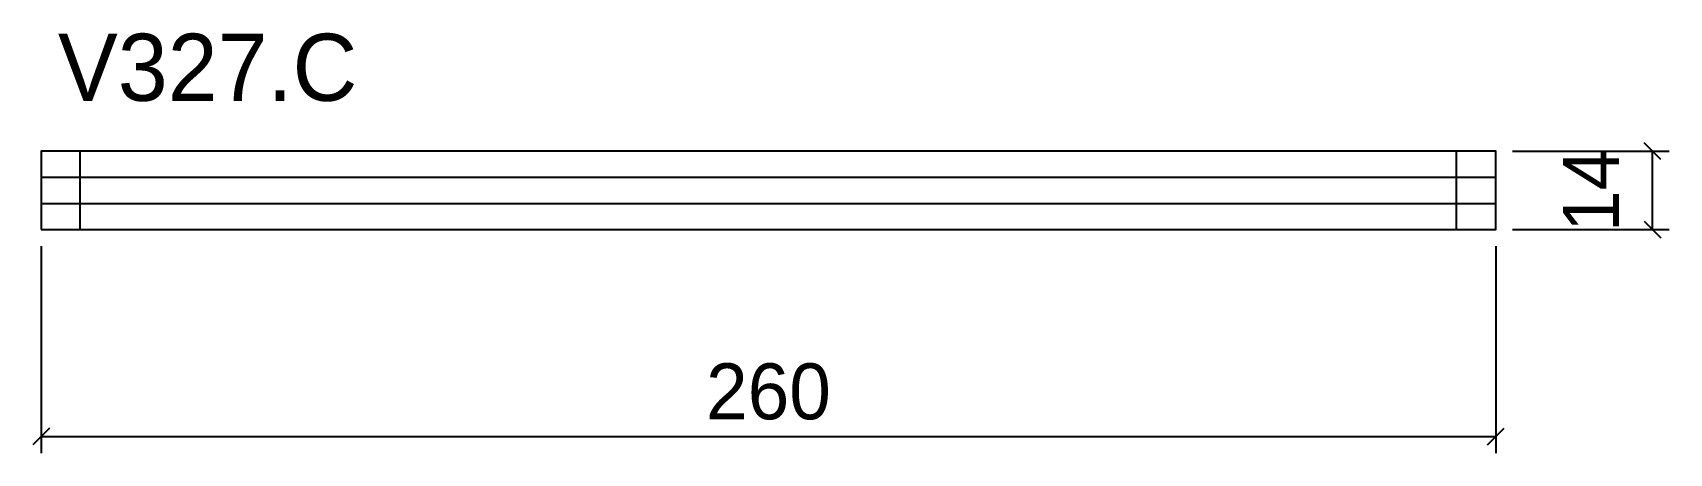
# Model space of a CAD drawing. Extents: x -2 to 291, y -40 to 35.
import ezdxf

# ---------------------------------------------------------------- set-up
doc = ezdxf.new("R2010")
doc.units = 0
for name, color, linetype in [('COTA', 241, 'Continuous'), ('NOMENCLATURA', 7, 'Continuous'), ('Painéis', 200, 'Continuous'), ('SARR_2.2x7', 40, 'Continuous')]:
    doc.layers.add(name, color=color, linetype=linetype)
doc.dimstyles.new('PAINEL', dxfattribs={"dimtxt": 10, "dimasz": 3, "dimexe": 3, "dimexo": 3, "dimgap": 3, "dimtad": 1, "dimblk": 'OBLIQUE', "dimblk1": 'OBLIQUE', "dimcen": 2.5, "dimclrd": 4, "dimclre": 4, "dimclrt": 240, "dimazin": 3, "dimtfac": 1, "dimtmove": 0, "dimatfit": 3})

# ---------------------------------------------------------------- blocks, each defined once
blk = doc.blocks.new('_OBLIQUE')
at = {"color": 0, "linetype": 'BYBLOCK'}
blk.add_line((-0.5, -0.5), (0.5, 0.5), dxfattribs=at)

msp = doc.modelspace()

# ---------------------------------------------------------------- linework, layer by layer
at = {"layer": 'Painéis'}
for p, q in [((0, 9.333), (260, 9.333)), ((0, 4.667), (260, 4.667))]:
    msp.add_line(p, q, dxfattribs=at)
msp.add_lwpolyline([(0, 0), (260, 0), (260, 14), (0, 14)], close=True, dxfattribs=at)
at = {"layer": 'SARR_2.2x7'}
for p, q in [((7, 0), (7, 14)), ((253, 0), (253, 14))]:
    msp.add_line(p, q, dxfattribs=at)

# ---------------------------------------------------------------- texts
at = {"layer": 'NOMENCLATURA'}
msp.add_text('V327.C', height=12, dxfattribs=at).set_placement((3, 23))

# ---------------------------------------------------------------- dimensions: what is measured, and where the dimension line sits
at = {"layer": 'COTA'}
msp.add_linear_dim(base=(288, 0), p1=(260, 0), p2=(260, 14), angle=90, dimstyle='PAINEL', dxfattribs=at).render()
msp.add_linear_dim(base=(0, -37), p1=(0, 0), p2=(260, 0), dimstyle='PAINEL', dxfattribs=at).render()

doc.saveas('drawing.dxf')
